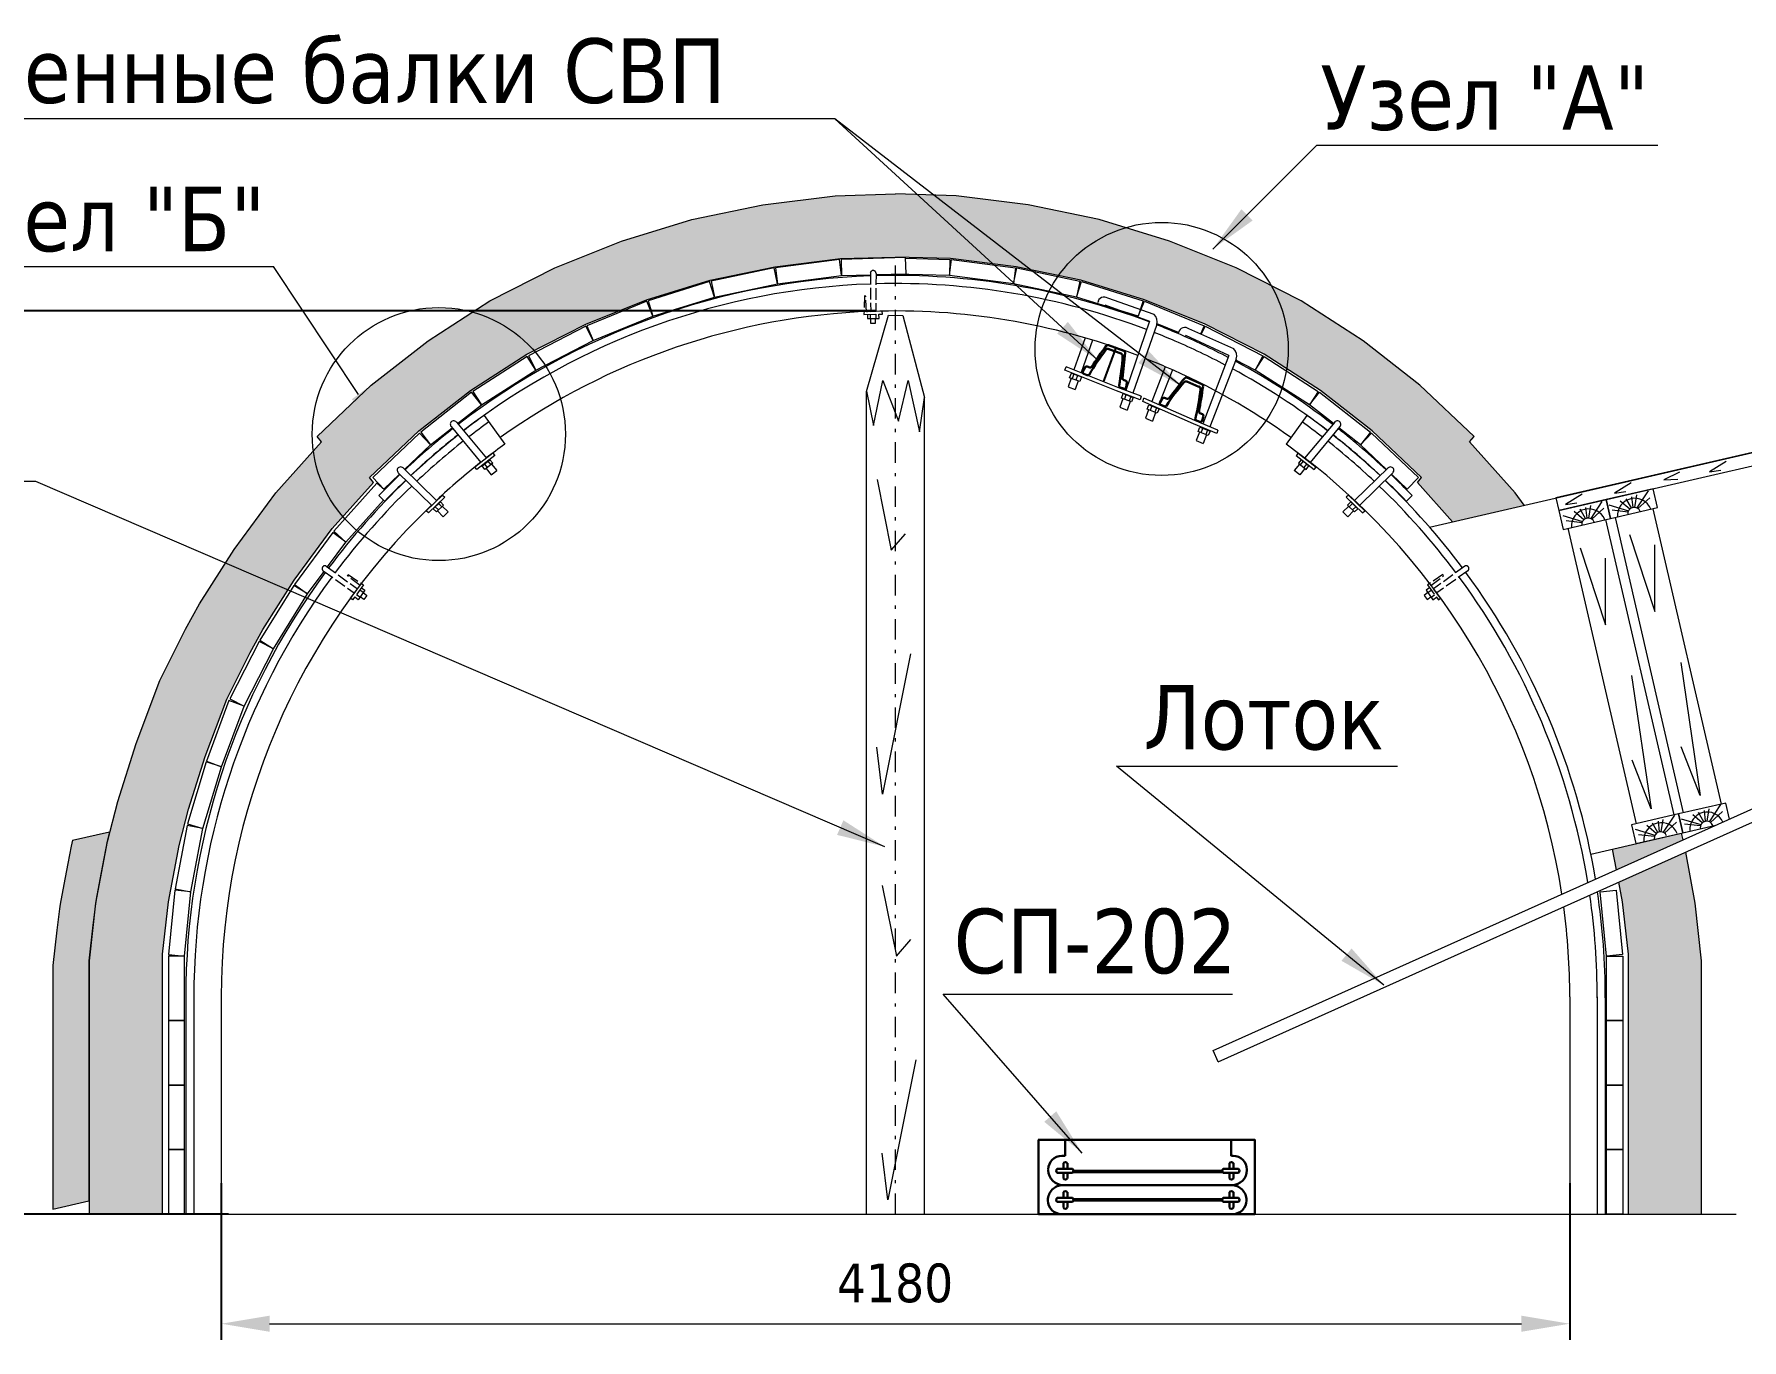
# Model space of a CAD drawing. Header units: millimetres. Extents: x 1757 to 4342, y -1901 to 53.
# Drawn here: x 4169.3 to 4222.3, y -517.9 to -477.4 of the extents above; entities that cross this region are included whole.
import ezdxf

# ---------------------------------------------------------------- set-up
doc = ezdxf.new("R2010")
doc.units = ezdxf.units.MM
doc.header["$LTSCALE"] = 0.1
for name, pattern in [('ACAD_ISO02W100', [15, 12, -3]), ('ACAD_ISO04W100', [30, 24, -3, 0, -3]), ('DASHED', [0.75, 0.5, -0.25]), ('штрихпунктирная2', [12.7, 6.35, -3.175, 0, -3.175])]:
    doc.linetypes.add(name, pattern=pattern)
doc.styles.add('стиль', font='TAHOMA.TTF')
doc.dimstyles.new('Копия DIN', dxfattribs={"dimtxt": 2, "dimasz": 2.5, "dimexe": 0.5, "dimexo": 0.625, "dimtad": 0, "dimdec": 0, "dimlfac": 100, "dimzin": 4, "dimdsep": 46, "dimtxsty": 'стиль', "dimcen": 2.5, "dimclre": 256, "dimclrt": 256, "dimadec": 0, "dimazin": 2, "dimtfac": 1, "dimtdec": 0, "dimtmove": 0, "dimatfit": 3, "dimfxl": 1.25, "dimtvp": 1, "dimtolj": 1, "dimtzin": 0, "dimlwd": 0, "dimarcsym": 0})

# ---------------------------------------------------------------- blocks, each defined once
blk = doc.blocks.new('*D351')
at = {"lineweight": -2}
for p, q in [((4175.117, -513.03), (4175.117, -517.884)), ((4216.917, -513.03), (4216.917, -517.884))]:
    blk.add_line(p, q, dxfattribs=at)
at = {"color": 0, "lineweight": 0}
blk.add_line((4176.617, -517.384), (4215.417, -517.384), dxfattribs=at)
for points in [[(4176.617, -517.134), (4176.617, -517.634), (4175.117, -517.384)], [(4215.417, -517.134), (4215.417, -517.634), (4216.917, -517.384)]]:
    blk.add_solid(points, dxfattribs=at)
at = {"layer": 'Defpoints', "color": 0, "lineweight": 0}
for p in [(4175.117, -512.405), (4216.917, -512.405), (4216.917, -517.384)]:
    blk.add_point(p, dxfattribs=at)
at = {"lineweight": 15, "insert": (4196.004, -516.129), "char_height": 1.2, "attachment_point": 5, "style": 'стиль'}
blk.add_mtext('\\A1;4180', dxfattribs=at)
blk = doc.blocks.new('*D352')
at = {"lineweight": -2}
for p, q in [((4195.392, -485.987), (4164.525, -485.987)), ((4175.342, -513.984), (4164.525, -513.984))]:
    blk.add_line(p, q, dxfattribs=at)
at = {"color": 0, "lineweight": 0}
blk.add_line((4165.025, -512.484), (4165.025, -487.487), dxfattribs=at)
for points in [[(4164.775, -487.487), (4165.275, -487.487), (4165.025, -485.987)], [(4164.775, -512.484), (4165.275, -512.484), (4165.025, -513.984)]]:
    blk.add_solid(points, dxfattribs=at)
at = {"layer": 'Defpoints', "color": 0, "lineweight": 0}
for p in [(4165.025, -485.987), (4196.017, -485.987), (4175.967, -513.984)]:
    blk.add_point(p, dxfattribs=at)
at = {"lineweight": 15, "insert": (4163.77, -502.075), "char_height": 1.2, "attachment_point": 5, "rotation": 90, "style": 'стиль'}
blk.add_mtext('\\A1;2800', dxfattribs=at)

msp = doc.modelspace()

# ---------------------------------------------------------------- hatches: boundary and pattern name
at = {"lineweight": 0}
h = msp.add_hatch(dxfattribs=at)
h.set_pattern_fill('GRAVEL', scale=0.1, style=0)
h.set_pattern_definition([(228.0128, (728.81733, 551.12889), (-20.320017266, -22.86002809), [0.341721, -33.8305]), (184.9697, (728.58873, 550.87489), (30.4800493062, 2.5399820754), [0.586405, -58.054]), (132.5104, (728.00453, 550.82409), (25.399981518, -27.9400272925), [0.413482, -40.9347]), (267.2737, (727.01393, 550.18909), (2.539988971, 50.7999836534), [0.534005, -52.8664]), (292.8337, (726.98853, 549.65569), (-12.7000360555, 30.48001733), [0.523634, -51.8398]), (357.2737, (727.19173, 549.17309), (-50.7999836534, 2.539988971), [0.534005, -52.8664]), (37.6942, (727.72513, 549.14769), (-33.0200208612, -25.399977357), [0.706194, -69.9131]), (72.2553, (728.28393, 549.57949), (17.7800355655, 55.880016206), [0.66672, -66.0053]), (121.4296, (728.48713, 550.21449), (-20.3200052353, 33.01996116), [0.535813, -53.0455]), (175.2364, (728.20773, 550.67169), (27.939978053, -2.539976163), [0.611713, -29.9739]), (222.3974, (727.59813, 550.72249), (-30.4800009172, -27.9399636506), [0.791078, -78.3168]), (138.8141, (729.52853, 550.16369), (-17.779988674, 15.239976557), [0.270005, -26.7306]), (171.4692, (729.32533, 550.34149), (33.0199495956, -5.0800128), [0.513682, -50.8546]), (225, (728.8173, 550.4177), (-5e-16, -2.5399983), [0.359209, -3.23289]), (203.1986, (728.63953, 550.7225), (12.700042826, 5.080022274), [0.193441, -19.1506]), (291.8014, (728.46173, 550.6463), (-2.54000178, 7.62000491), [0.273566, -13.4048]), (30.9638, (728.56333, 550.3923), (7.619991955, 5.08000396), [0.44432, -14.3663]), (161.5651, (728.9443, 550.6209), (5.08000232, -2.53999622), [0.321287, -7.7109]), (16.3895, (726.98853, 550.64629), (25.400014014, 7.61998415), [0.450088, -44.5588]), (70.3462, (727.42033, 550.77329), (-10.159971689, -27.9399604885), [0.377599, -37.3822]), (293.1986, (728.94433, 551.1289), (-5.080022274, 12.700042826), [0.38688, -18.9572]), (343.6105, (729.09673, 550.77329), (-25.400014014, 7.61998415), [0.450088, -44.5588]), (339.444, (726.98853, 549.0715), (-12.700015764, 5.079993836), [0.434035, -21.2677]), (294.7751, (727.39493, 548.91909), (-12.699970404, 27.939987026), [0.363672, -36.0036]), (66.8014, (728.96973, 548.5889), (5.080022274, 12.700042826), [0.38688, -18.9572]), (17.354, (729.12213, 548.94449), (-33.020001782, -10.1599846756), [0.425783, -42.1524]), (69.444, (727.72513, 548.5889), (-5.079993836, -12.700015764), [0.217018, -21.4848]), (101.3099, (728.81733, 548.5889), (-2.53998746, 10.15996746), [0.129515, -12.822]), (165.9638, (728.7919, 548.7159), (7.62000535, -2.5399956), [0.523634, -9.94905]), (186.009, (728.28393, 548.84289), (25.3999625444, 2.5399940685), [0.485267, -48.0414]), (303.6901, (728.5633, 550.1637), (-2.54000087, 5.0799951), [0.366324, -8.79178]), (353.1572, (728.76653, 549.85889), (43.1800178566, -5.0800227517), [0.639557, -63.316]), (60.9454, (729.40153, 549.78269), (-10.159976366, -17.779957611), [0.261508, -25.8894]), (90, (729.5285, 550.0113), (-2.54, 2.54), [0.1524, -2.3876]), (120.2564, (728.23313, 548.91909), (10.159978467, -17.7799910325), [0.352867, -34.9339]), (48.0128, (728.05533, 549.22389), (20.320017266, 22.86002809), [0.683443, -33.4888]), (0, (728.5125, 549.732), (2.54, 2.54), [0.6604, -1.8796]), (325.3048, (729.17293, 549.73189), (-25.399955991, 17.7800016905), [0.40161, -39.7593]), (254.0546, (729.50313, 549.5033), (-2.54000648, -10.160024203), [0.369829, -18.1217]), (207.646, (729.40153, 549.14769), (-48.259983049, -25.4000159747), [0.602145, -59.6125]), (175.4261, (728.86813, 548.86829), (-33.0200076047, 2.5399877112), [0.637029, -63.0658]), (175.4261, (728.86813, 548.86829), (-33.0200076047, 2.5399877112), [0.637029, -63.0658])])
h.paths.add_polyline_path([(4213.286, -492.522), (4215.508, -492.009), (4215.221, -491.621), (4213.814, -490.047), (4213.949, -489.881), (4212.268, -488.287), (4210.508, -486.912), (4208.587, -485.669), (4206.58, -484.647), (4204.511, -483.824), (4202.333, -483.15), (4200.129, -482.698), (4197.892, -482.414), (4196.017, -482.36), (4194.142, -482.414), (4191.905, -482.698), (4189.701, -483.15), (4187.523, -483.824), (4185.454, -484.647), (4183.447, -485.669), (4181.526, -486.912), (4179.766, -488.287), (4178.085, -489.881), (4178.22, -490.047), (4176.813, -491.621), (4175.515, -493.377), (4174.446, -495.067), (4174.01, -495.852), (4173.212, -497.44), (4172.481, -499.391), (4171.914, -501.19), (4171.588, -502.433), (4171.23, -504.346), (4171.029, -506.134), (4171.029, -513.984), (4173.3, -513.984), (4173.3, -505.927), (4173.483, -504.302), (4173.808, -502.563), (4174.105, -501.433), (4174.621, -499.797), (4175.285, -498.023), (4176.01, -496.58), (4176.407, -495.866), (4177.379, -494.33), (4178.559, -492.734), (4179.838, -491.302), (4179.715, -491.152), (4181.243, -489.702), (4182.843, -488.453), (4184.59, -487.323), (4186.415, -486.394), (4188.295, -485.645), (4190.276, -485.032), (4192.279, -484.621), (4194.313, -484.363), (4196.017, -484.315), (4197.721, -484.363), (4199.755, -484.621), (4201.758, -485.032), (4203.739, -485.645), (4205.619, -486.394), (4207.444, -487.323), (4209.191, -488.453), (4210.791, -489.702), (4212.319, -491.152), (4212.196, -491.302)])
h.paths.add_polyline_path([(4220.51, -502.77), (4218.438, -503.698), (4218.551, -504.302), (4218.734, -505.927), (4218.734, -513.984), (4221.005, -513.984), (4221.005, -506.134), (4220.804, -504.346)])
h.paths.add_polyline_path([(4218.365, -503.308), (4220.433, -502.382), (4220.379, -502.174), (4218.245, -502.667)])
msp.add_hatch(color=8, dxfattribs=at).paths.add_polyline_path([(4170.507, -502.398), (4171.65, -502.135), (4171.576, -502.423), (4171.478, -502.96), (4171.355, -503.614), (4171.239, -504.226), (4171.215, -504.37), (4171.136, -505.03), (4171.014, -506.13), (4171.014, -513.571), (4169.9, -513.828), (4169.9, -506.282), (4170.021, -505.182), (4170.1, -504.522), (4170.125, -504.378), (4170.241, -503.766), (4170.364, -503.112), (4170.462, -502.575)])

# ---------------------------------------------------------------- linework, layer by layer
at = {"color": 7, "lineweight": 0}
for p, q in [((4166.159, -484.609), (4176.736, -484.609)), ((4179.367, -488.576), (4176.736, -484.609)), ((4205.862, -508.911), (4223.311, -501.092)), ((4206.02, -509.263), (4223.392, -501.478)), ((4206.02, -509.263), (4205.862, -508.911)), ((4218.734, -513.984), (4221.005, -513.984))]:
    msp.add_line(p, q, dxfattribs=at)
at = {"color": 7, "linetype": 'штрихпунктирная2', "lineweight": 15}
msp.add_line((4196.017, -513.984), (4196.017, -484.387), dxfattribs=at)
at = {"color": 7, "lineweight": 15}
for p, q in [((4197.69, -484.889), (4196.017, -484.842)), ((4196.33, -484.35), (4197.704, -484.389)), ((4197.704, -484.389), (4197.69, -484.889)), ((4195.117, -513.984), (4195.117, -488.482)), ((4196.917, -513.984), (4196.917, -488.667)), ((4183.265, -489.223), (4183.907, -490.117)), ((4208.769, -489.223), (4208.127, -490.117)), ((4180.191, -491.891), (4180.004, -491.711)), ((4211.843, -491.891), (4212.03, -491.711)), ((4219.491, -492.116), (4221.606, -501.275)), ((4216.86, -492.723), (4218.975, -501.882)), ((4218.029, -492.453), (4220.144, -501.612)), ((4218.322, -492.386), (4220.436, -501.545)), ((4174.017, -507.254), (4174.017, -513.984)), ((4174.267, -507.254), (4174.267, -513.984)), ((4175.117, -507.254), (4175.117, -513.984)), ((4216.917, -507.254), (4216.917, -513.984)), ((4217.767, -507.254), (4217.767, -513.984)), ((4218.017, -507.254), (4218.017, -513.984)), ((4175.117, -513.984), (4174.017, -513.984)), ((4175.117, -513.984), (4216.917, -513.984)), ((4216.917, -513.984), (4222.076, -513.984))]:
    msp.add_line(p, q, dxfattribs=at)
at = {"linetype": 'Continuous', "lineweight": 9}
for p, q in [((4202.305, -485.67), (4202.292, -485.708)), ((4202.513, -485.809), (4202.503, -485.844)), ((4203.899, -486.311), (4202.513, -485.81)), ((4204.03, -486.093), (4202.595, -485.595)), ((4203.887, -486.306), (4203.153, -488.45)), ((4204.12, -486.403), (4203.373, -488.534)), ((4201.894, -486.822), (4201.549, -487.815)), ((4202.123, -486.89), (4201.77, -487.899)), ((4204.791, -486.65), (4204.776, -486.688)), ((4205.013, -486.75), (4205, -486.785)), ((4206.35, -487.371), (4205.012, -486.752)), ((4206.5, -487.165), (4205.113, -486.545)), ((4206.35, -487.371), (4205.539, -489.487)), ((4206.58, -487.477), (4205.756, -489.579)), ((4201.268, -487.826), (4201.302, -487.721)), ((4202.871, -488.461), (4201.268, -487.826)), ((4202.906, -488.356), (4201.302, -487.721)), ((4201.545, -487.943), (4201.495, -488.085)), ((4201.66, -487.985), (4201.61, -488.127)), ((4204.378, -487.714), (4203.959, -488.795)), ((4204.598, -487.81), (4204.177, -488.887)), ((4201.46, -488.073), (4201.369, -488.339)), ((4201.369, -488.339), (4201.59, -488.422)), ((4201.682, -488.155), (4201.59, -488.422)), ((4203.597, -488.737), (4202.871, -488.461)), ((4203.632, -488.632), (4202.906, -488.356)), ((4203.117, -488.554), (4203.113, -488.566)), ((4203.064, -488.708), (4202.973, -488.974)), ((4202.973, -488.974), (4203.194, -489.057)), ((4203.16, -488.583), (4203.11, -488.725)), ((4203.286, -488.789), (4203.194, -489.057)), ((4203.308, -488.637), (4203.258, -488.78)), ((4203.338, -488.638), (4203.335, -488.647)), ((4203.632, -488.632), (4203.597, -488.737)), ((4203.678, -488.796), (4203.716, -488.692)), ((4205.257, -489.488), (4203.678, -488.796)), ((4205.296, -489.384), (4203.716, -488.692)), ((4203.861, -489.05), (4203.761, -489.312)), ((4203.962, -488.928), (4203.906, -489.069)), ((4204.108, -488.988), (4204.052, -489.128)), ((4203.761, -489.312), (4203.978, -489.403)), ((4204.08, -489.139), (4203.978, -489.403)), ((4205.972, -489.79), (4205.257, -489.488)), ((4206.011, -489.686), (4205.296, -489.384)), ((4205.541, -489.621), (4205.486, -489.761)), ((4205.499, -489.59), (4205.495, -489.602)), ((4205.441, -489.742), (4205.34, -490.004)), ((4205.34, -490.004), (4205.558, -490.095)), ((4205.659, -489.831), (4205.558, -490.095)), ((4205.687, -489.68), (4205.632, -489.821)), ((4205.717, -489.682), (4205.713, -489.691)), ((4206.011, -489.686), (4205.972, -489.79))]:
    msp.add_line(p, q, dxfattribs=at)
at = {"color": 7, "linetype": 'ACAD_ISO04W100'}
msp.add_line((4202.46, -488.195), (4202.868, -487.1), dxfattribs=at)
at = {"color": 7, "lineweight": 30}
for p, q in [((4202.617, -487.046), (4203.094, -487.223)), ((4202.627, -487.167), (4203.007, -487.308)), ((4201.826, -487.851), (4201.899, -487.728)), ((4201.857, -487.937), (4201.958, -487.974)), ((4201.959, -487.708), (4202.037, -487.737)), ((4202.985, -488.356), (4203.085, -488.394)), ((4203.08, -488.125), (4203.158, -488.154)), ((4203.165, -488.35), (4203.19, -488.209)), ((4205.048, -488.051), (4205.515, -488.254)), ((4205.052, -488.173), (4205.424, -488.334)), ((4204.216, -488.814), (4204.296, -488.695)), ((4204.243, -488.901), (4204.341, -488.943)), ((4204.357, -488.678), (4204.433, -488.711)), ((4205.347, -489.38), (4205.445, -489.423)), ((4205.454, -489.154), (4205.53, -489.187)), ((4205.527, -489.383), (4205.559, -489.243)), ((4201.501, -512.583), (4201.029, -512.583)), ((4201.501, -512.705), (4201.029, -512.705)), ((4201.222, -512.407), (4201.222, -512.583)), ((4201.222, -512.705), (4201.222, -512.88)), ((4201.343, -512.407), (4201.343, -512.583)), ((4201.343, -512.705), (4201.343, -512.88)), ((4206.648, -512.583), (4206.175, -512.583)), ((4206.648, -512.705), (4206.175, -512.705)), ((4206.368, -512.407), (4206.368, -512.583)), ((4206.368, -512.705), (4206.368, -512.88)), ((4206.489, -512.407), (4206.489, -512.583)), ((4206.489, -512.705), (4206.489, -512.88)), ((4201.222, -513.31), (4201.222, -513.486)), ((4201.343, -513.31), (4201.343, -513.486)), ((4206.368, -513.31), (4206.368, -513.486)), ((4206.489, -513.31), (4206.489, -513.486)), ((4201.501, -513.486), (4201.029, -513.486)), ((4201.501, -513.607), (4201.029, -513.607)), ((4201.222, -513.607), (4201.222, -513.782)), ((4201.343, -513.607), (4201.343, -513.782)), ((4206.648, -513.486), (4206.175, -513.486)), ((4206.648, -513.607), (4206.175, -513.607)), ((4206.368, -513.607), (4206.368, -513.782)), ((4206.489, -513.607), (4206.489, -513.782))]:
    msp.add_line(p, q, dxfattribs=at)
at = {"linetype": 'Continuous', "lineweight": 13}
for p, q in [((4182.241, -489.569), (4183.166, -490.68)), ((4182.404, -489.43), (4183.335, -490.548)), ((4209.63, -489.43), (4208.699, -490.548)), ((4209.793, -489.569), (4208.868, -490.68)), ((4183.533, -490.394), (4182.978, -490.827)), ((4183.597, -490.471), (4183.043, -490.903)), ((4183.385, -490.648), (4183.471, -490.754)), ((4183.533, -490.394), (4183.597, -490.471)), ((4208.501, -490.394), (4208.437, -490.471)), ((4208.437, -490.471), (4208.991, -490.903)), ((4208.501, -490.394), (4209.056, -490.827)), ((4208.649, -490.648), (4208.563, -490.754)), ((4180.604, -491.006), (4181.639, -492.014)), ((4180.604, -491.006), (4181.639, -492.014)), ((4180.751, -490.85), (4181.793, -491.866)), ((4180.751, -490.85), (4181.793, -491.866)), ((4183.043, -490.903), (4182.978, -490.827)), ((4183.273, -490.737), (4183.359, -490.843)), ((4183.325, -490.87), (4183.488, -491.065)), ((4183.488, -491.065), (4183.656, -490.933)), ((4183.492, -490.736), (4183.656, -490.933)), ((4208.542, -490.736), (4208.378, -490.933)), ((4208.546, -491.065), (4208.378, -490.933)), ((4208.709, -490.87), (4208.546, -491.065)), ((4208.761, -490.737), (4208.675, -490.843)), ((4208.991, -490.903), (4209.056, -490.827)), ((4211.283, -490.85), (4210.241, -491.866)), ((4211.283, -490.85), (4210.241, -491.866)), ((4211.43, -491.006), (4210.395, -492.014)), ((4211.43, -491.006), (4210.395, -492.014)), ((4181.973, -491.693), (4181.466, -492.18)), ((4181.973, -491.693), (4181.466, -492.18)), ((4181.973, -491.693), (4182.046, -491.762)), ((4210.061, -491.693), (4209.988, -491.762)), ((4210.061, -491.693), (4210.568, -492.18)), ((4210.061, -491.693), (4210.568, -492.18)), ((4181.539, -492.249), (4181.466, -492.18)), ((4182.046, -491.762), (4181.539, -492.249)), ((4182.046, -491.762), (4181.539, -492.249)), ((4181.751, -492.06), (4181.848, -492.157)), ((4181.816, -492.187), (4181.998, -492.365)), ((4181.853, -491.96), (4181.95, -492.056)), ((4181.853, -491.96), (4181.95, -492.056)), ((4181.901, -492.002), (4181.907, -492.008)), ((4181.968, -492.037), (4182.152, -492.216)), ((4181.968, -492.037), (4182.152, -492.216)), ((4181.998, -492.365), (4182.152, -492.216)), ((4181.998, -492.365), (4182.152, -492.216)), ((4210.066, -492.037), (4209.882, -492.216)), ((4210.066, -492.037), (4209.882, -492.216)), ((4210.036, -492.365), (4209.882, -492.216)), ((4210.036, -492.365), (4209.882, -492.216)), ((4209.988, -491.762), (4210.495, -492.249)), ((4209.988, -491.762), (4210.495, -492.249)), ((4210.218, -492.187), (4210.036, -492.365)), ((4210.181, -491.96), (4210.084, -492.056)), ((4210.181, -491.96), (4210.084, -492.056)), ((4210.133, -492.002), (4210.127, -492.008)), ((4210.283, -492.06), (4210.186, -492.157)), ((4210.495, -492.249), (4210.568, -492.18))]:
    msp.add_line(p, q, dxfattribs=at)
at = {"linetype": 'Continuous', "lineweight": 20}
for p, q in [((4181.973, -491.693), (4182.046, -491.762)), ((4210.061, -491.693), (4209.988, -491.762))]:
    msp.add_line(p, q, dxfattribs=at)
at = {"linetype": 'Continuous', "lineweight": 30}
msp.add_line((4200.437, -511.68), (4207.152, -511.68), dxfattribs=at)
at = {"color": 0, "linetype": 'Continuous', "lineweight": 30}
for p, q in [((4201.275, -512.178), (4201.173, -512.178)), ((4201.22, -513.088), (4206.442, -513.088))]:
    msp.add_line(p, q, dxfattribs=at)
at = {"color": 0, "linetype": 'Continuous', "lineweight": 15}
for p, q in [((4206.512, -512.178), (4206.405, -512.178)), ((4200.752, -512.599), (4200.752, -512.62))]:
    msp.add_line(p, q, dxfattribs=at)
at = {"color": 7, "linetype": 'DASHED', "lineweight": 15}
msp.add_line((4207.157, -513.436), (4207.16, -513.436), dxfattribs=at)
at = {"color": 7, "lineweight": 0}
for points in [[(4212.57, -492.687), (4276.851, -477.847)], [(4171.029, -513.984), (4171.029, -506.134), (4171.23, -504.346), (4171.588, -502.433), (4171.914, -501.19), (4172.481, -499.391), (4173.212, -497.44), (4174.01, -495.852), (4174.446, -495.067), (4175.515, -493.377), (4176.813, -491.621), (4178.22, -490.047), (4178.085, -489.881), (4179.766, -488.287), (4181.526, -486.912), (4183.447, -485.669), (4185.454, -484.647), (4187.523, -483.824), (4189.701, -483.15), (4191.905, -482.698), (4194.142, -482.414), (4196.017, -482.36)], [(4215.508, -492.009), (4215.221, -491.621), (4213.814, -490.047), (4213.949, -489.881), (4212.268, -488.287), (4210.508, -486.912), (4208.587, -485.669), (4206.58, -484.647), (4204.511, -483.824), (4202.333, -483.15), (4200.129, -482.698), (4197.892, -482.414), (4196.017, -482.36)], [(4173.3, -513.984), (4173.3, -505.927), (4173.483, -504.302), (4173.808, -502.563), (4174.105, -501.433), (4174.621, -499.797), (4175.285, -498.023), (4176.01, -496.58), (4176.407, -495.866), (4177.379, -494.33), (4178.559, -492.734), (4179.838, -491.302), (4179.715, -491.152), (4181.243, -489.702), (4182.843, -488.453), (4184.59, -487.323), (4186.415, -486.394), (4188.295, -485.645), (4190.276, -485.032), (4192.279, -484.621), (4194.313, -484.363), (4196.017, -484.315)], [(4213.286, -492.522), (4212.196, -491.302), (4212.319, -491.152), (4210.791, -489.702), (4209.191, -488.453), (4207.444, -487.323), (4205.619, -486.394), (4203.739, -485.645), (4201.758, -485.032), (4199.755, -484.621), (4197.721, -484.363), (4196.017, -484.315)], [(4195.117, -488.482), (4195.795, -486.114), (4196.248, -486.127), (4196.917, -488.667)], [(4195.118, -488.477), (4195.331, -489.542), (4195.628, -488.142), (4196.113, -489.408), (4196.409, -488.142), (4196.759, -489.731), (4196.917, -488.667)], [(4195.444, -491.212), (4195.887, -493.403), (4196.329, -492.891)], [(4196.479, -496.615), (4195.615, -500.962), (4195.437, -499.513)], [(4170.507, -502.398), (4171.65, -502.135)], [(4171.65, -502.135), (4171.576, -502.423), (4171.478, -502.96), (4171.355, -503.614), (4171.239, -504.226), (4171.215, -504.37), (4171.136, -505.03), (4171.014, -506.13), (4171.014, -513.571)], [(4217.57, -502.822), (4221.447, -501.927)], [(4220.433, -502.382), (4220.379, -502.174)], [(4170.507, -502.398), (4170.462, -502.575), (4170.364, -503.112), (4170.241, -503.766), (4170.125, -504.378), (4170.1, -504.522), (4170.021, -505.182), (4169.9, -506.282), (4169.9, -513.828)], [(4218.365, -503.308), (4218.245, -502.667)], [(4221.005, -513.984), (4221.005, -506.134), (4220.804, -504.346), (4220.51, -502.77)], [(4195.607, -503.797), (4196.049, -505.987), (4196.492, -505.475)], [(4218.734, -513.984), (4218.734, -505.927), (4218.551, -504.302), (4218.438, -503.698)], [(4196.642, -509.199), (4195.777, -513.546), (4195.599, -512.097)], [(4169.9, -513.828), (4171.014, -513.571)], [(4173.3, -513.984), (4171.029, -513.984)]]:
    msp.add_lwpolyline(points, dxfattribs=at)
at = {"color": 7, "lineweight": 15}
for points in [[(4196.33, -484.333), (4194.33, -484.389), (4194.344, -484.889), (4195.237, -484.864)], [(4195.413, -484.859), (4196.344, -484.832), (4196.33, -484.333)], [(4192.258, -484.653), (4190.3, -485.065), (4190.403, -485.554), (4192.361, -485.142), (4192.258, -484.653)], [(4194.281, -484.393), (4192.297, -484.646), (4192.361, -485.142), (4194.344, -484.889), (4194.281, -484.393)], [(4197.753, -484.393), (4199.737, -484.646), (4199.674, -485.142), (4197.69, -484.889), (4197.753, -484.393)], [(4199.776, -484.653), (4201.734, -485.065), (4201.631, -485.554), (4199.674, -485.142), (4199.776, -484.653)], [(4190.255, -485.076), (4188.345, -485.67), (4188.493, -486.147), (4190.403, -485.554), (4190.255, -485.076)], [(4201.779, -485.076), (4203.689, -485.67), (4203.541, -486.147), (4201.631, -485.554), (4201.779, -485.076)], [(4188.304, -485.684), (4186.453, -486.443), (4186.643, -486.905), (4188.493, -486.147), (4188.304, -485.684)], [(4203.541, -486.147), (4203.73, -485.684)], [(4203.73, -485.684), (4205.581, -486.443), (4205.473, -486.706)], [(4186.414, -486.461), (4184.636, -487.376), (4184.864, -487.82), (4186.643, -486.905), (4186.414, -486.461)], [(4204.788, -486.658), (4204.124, -486.386)], [(4205.49, -486.713), (4205.62, -486.461)], [(4205.62, -486.461), (4207.398, -487.376), (4207.17, -487.82), (4206.567, -487.51)], [(4184.594, -487.4), (4182.911, -488.48), (4183.181, -488.901), (4184.864, -487.82), (4184.594, -487.4)], [(4207.44, -487.4), (4209.123, -488.48), (4208.853, -488.901), (4207.17, -487.82), (4207.44, -487.4)], [(4182.873, -488.507), (4181.298, -489.74), (4181.606, -490.134), (4182.275, -489.61)], [(4182.444, -489.478), (4183.181, -488.901), (4182.873, -488.507)], [(4209.59, -489.478), (4208.853, -488.901), (4209.161, -488.507)], [(4209.161, -488.507), (4210.736, -489.74), (4210.428, -490.134), (4209.759, -489.61)], [(4216.49, -491.783), (4216.579, -492.172), (4227.421, -489.669), (4227.331, -489.28), (4216.49, -491.783)], [(4181.262, -489.771), (4179.811, -491.147), (4180.155, -491.51), (4180.644, -491.045)], [(4180.8, -490.898), (4181.606, -490.134), (4181.262, -489.771)], [(4211.234, -490.898), (4210.428, -490.134), (4210.772, -489.771)], [(4210.772, -489.771), (4212.223, -491.147), (4211.879, -491.51), (4211.39, -491.045)], [(4221.763, -490.656), (4221.247, -490.979), (4221.603, -490.925)], [(4220.318, -490.98), (4219.83, -491.219), (4220.263, -491.206)], [(4179.942, -491.329), (4178.605, -492.816), (4178.977, -493.15), (4180.147, -491.848)], [(4180.173, -491.536), (4179.942, -491.329)], [(4217.302, -491.667), (4216.786, -491.989), (4217.141, -491.936)], [(4218.041, -491.835), (4218.176, -492.42), (4219.637, -492.082), (4219.502, -491.498), (4218.041, -491.835)], [(4218.818, -491.317), (4218.302, -491.639), (4218.658, -491.586)], [(4218.878, -492.079), (4218.843, -491.747)], [(4218.93, -492.077), (4218.995, -491.692)], [(4219.342, -491.56), (4218.993, -492.093)], [(4216.579, -492.172), (4216.714, -492.757), (4218.176, -492.42), (4218.041, -491.835), (4216.579, -492.172)], [(4217.349, -492.46), (4217.055, -492.208)], [(4217.403, -492.423), (4217.236, -492.135)], [(4217.452, -492.408), (4217.417, -492.076)], [(4217.504, -492.406), (4217.569, -492.021)], [(4217.916, -491.889), (4217.567, -492.422)], [(4217.976, -492.105), (4217.605, -492.444)], [(4218.13, -491.999), (4218.735, -492.183)], [(4218.227, -492.157), (4218.723, -492.213)], [(4218.775, -492.131), (4218.481, -491.879)], [(4218.829, -492.094), (4218.663, -491.806)], [(4219.402, -491.776), (4219.031, -492.115)], [(4216.704, -492.328), (4217.309, -492.512)], [(4216.801, -492.486), (4217.297, -492.542)], [(4178.574, -492.854), (4177.389, -494.465), (4177.791, -494.761), (4178.303, -494.065)], [(4178.408, -493.924), (4178.977, -493.15), (4178.574, -492.854)], [(4217.243, -493.332), (4218.028, -495.712), (4218.024, -493.652)], [(4218.768, -492.921), (4219.553, -495.301), (4219.549, -493.241)], [(4177.367, -494.496), (4176.308, -496.193), (4176.732, -496.458), (4177.791, -494.761), (4177.367, -494.496)], [(4176.287, -496.231), (4175.378, -498.012), (4175.824, -498.24), (4176.732, -496.458), (4176.287, -496.231)], [(4220.36, -496.881), (4220.96, -501.01), (4220.375, -499.497)], [(4218.835, -497.291), (4219.435, -501.421), (4218.85, -499.908)], [(4175.355, -498.066), (4174.659, -499.941), (4175.128, -500.115), (4175.824, -498.24), (4175.355, -498.066)], [(4174.649, -499.969), (4174.068, -501.883), (4174.547, -502.028), (4175.128, -500.115), (4174.649, -499.969)], [(4221.867, -501.739), (4221.752, -501.241), (4220.29, -501.579)], [(4218.829, -501.916), (4218.964, -502.501), (4220.425, -502.163), (4220.29, -501.579), (4218.829, -501.916)], [(4219.697, -502.136), (4219.663, -501.804)], [(4219.75, -502.133), (4219.814, -501.748)], [(4220.162, -501.617), (4219.813, -502.149)], [(4220.29, -501.579), (4220.425, -502.163), (4221.447, -501.927)], [(4220.375, -501.727), (4220.981, -501.911)], [(4221.021, -501.858), (4220.727, -501.607)], [(4221.075, -501.822), (4220.908, -501.534)], [(4221.124, -501.806), (4221.089, -501.474)], [(4221.176, -501.804), (4221.241, -501.419)], [(4221.588, -501.288), (4221.239, -501.82)], [(4221.648, -501.504), (4221.277, -501.842)], [(4174.055, -501.936), (4173.684, -503.901), (4174.176, -503.994), (4174.547, -502.028), (4174.055, -501.936)], [(4218.949, -502.056), (4219.555, -502.24)], [(4219.047, -502.214), (4219.543, -502.269)], [(4219.594, -502.188), (4219.301, -501.936)], [(4219.649, -502.151), (4219.482, -501.863)], [(4220.222, -501.833), (4219.851, -502.171)], [(4220.473, -501.885), (4220.969, -501.94)], [(4173.678, -503.944), (4173.48, -505.934), (4173.977, -505.984), (4174.176, -503.994), (4173.678, -503.944)], [(4218.356, -503.944), (4218.554, -505.934), (4218.057, -505.984), (4217.858, -503.994), (4218.356, -503.944)], [(4173.477, -505.984), (4173.477, -507.984), (4173.977, -507.984), (4173.977, -505.984), (4173.477, -505.984)], [(4218.557, -505.984), (4218.557, -507.984), (4218.057, -507.984), (4218.057, -505.984), (4218.557, -505.984)], [(4173.477, -507.984), (4173.477, -509.984), (4173.977, -509.984), (4173.977, -507.984), (4173.477, -507.984)], [(4218.557, -507.984), (4218.557, -509.984), (4218.057, -509.984), (4218.057, -507.984), (4218.557, -507.984)], [(4173.477, -509.984), (4173.477, -511.984), (4173.977, -511.984), (4173.977, -509.984), (4173.477, -509.984)], [(4218.557, -509.984), (4218.557, -511.984), (4218.057, -511.984), (4218.057, -509.984), (4218.557, -509.984)], [(4173.477, -511.984), (4173.477, -513.984), (4173.977, -513.984), (4173.977, -511.984), (4173.477, -511.984)], [(4218.557, -511.984), (4218.557, -513.984), (4218.057, -513.984), (4218.057, -511.984), (4218.557, -511.984)], [(4207.157, -513.649), (4207.16, -513.649)]]:
    msp.add_lwpolyline(points, dxfattribs=at)
at = {"linetype": 'ACAD_ISO02W100', "lineweight": 0, "ltscale": 0.3}
for points in [[(4195.237, -484.81), (4195.248, -486.005)], [(4195.413, -484.821), (4195.407, -485.997)], [(4195.606, -485.997), (4195.117, -486.013), (4195.096, -485.523), (4195.053, -485.517), (4195.039, -486.092), (4195.617, -486.082), (4195.606, -485.997)], [(4195.15, -486.09), (4195.153, -486.219), (4195.507, -486.222), (4195.504, -486.084)], [(4195.24, -486.22), (4195.242, -486.089)], [(4195.24, -486.22), (4195.243, -486.366), (4195.399, -486.363), (4195.4, -486.221)], [(4195.416, -486.221), (4195.414, -486.086)], [(4178.278, -494.047), (4179.239, -494.725)], [(4178.372, -493.897), (4179.337, -494.6)], [(4179.123, -494.887), (4179.42, -494.499), (4179.034, -494.197), (4179.054, -494.159), (4179.53, -494.482), (4179.186, -494.946), (4179.123, -494.887)], [(4212.911, -494.887), (4212.614, -494.499), (4213, -494.197), (4212.98, -494.159), (4212.504, -494.482), (4212.848, -494.946), (4212.911, -494.887)], [(4213.662, -493.897), (4212.697, -494.6)], [(4213.756, -494.047), (4212.795, -494.725)], [(4179.464, -494.57), (4179.567, -494.647), (4179.364, -494.938), (4179.253, -494.856)], [(4179.416, -494.864), (4179.307, -494.783)], [(4179.517, -494.719), (4179.409, -494.644)], [(4179.517, -494.719), (4179.634, -494.807), (4179.541, -494.931), (4179.425, -494.851)], [(4212.517, -494.719), (4212.4, -494.807), (4212.493, -494.931), (4212.609, -494.851)], [(4212.57, -494.57), (4212.467, -494.647), (4212.67, -494.938), (4212.781, -494.856)], [(4212.517, -494.719), (4212.625, -494.644)], [(4212.618, -494.864), (4212.727, -494.783)]]:
    msp.add_lwpolyline(points, dxfattribs=at)
at = {"linetype": 'Continuous', "lineweight": 9}
for points in [[(4201.733, -488.173), (4201.415, -488.057), (4201.467, -487.915), (4201.785, -488.032)], [(4203.336, -488.808), (4203.019, -488.692), (4203.071, -488.55), (4203.388, -488.667)], [(4204.13, -489.16), (4203.817, -489.032), (4203.874, -488.892), (4204.187, -489.02)], [(4205.71, -489.852), (4205.396, -489.724), (4205.453, -489.585), (4205.767, -489.712)]]:
    msp.add_lwpolyline(points, close=True, dxfattribs=at)
at = {"linetype": 'Continuous', "lineweight": 13}
for points in [[(4183.53, -490.706), (4183.291, -490.897), (4183.206, -490.79), (4183.445, -490.599)], [(4208.504, -490.706), (4208.743, -490.897), (4208.828, -490.79), (4208.589, -490.599)], [(4182.003, -492.003), (4181.785, -492.218), (4181.689, -492.12), (4181.908, -491.905)], [(4182.003, -492.003), (4181.785, -492.218), (4181.689, -492.12), (4181.908, -491.905)], [(4210.031, -492.003), (4210.249, -492.218), (4210.345, -492.12), (4210.126, -491.905)], [(4210.031, -492.003), (4210.249, -492.218), (4210.345, -492.12), (4210.126, -491.905)]]:
    msp.add_lwpolyline(points, close=True, dxfattribs=at)
at = {"linetype": 'Continuous', "lineweight": 30}
for points in [[(4201.275, -511.684), (4200.45, -511.684), (4200.45, -513.984), (4207.157, -513.984), (4207.157, -511.684), (4206.417, -511.684)], [(4201.275, -512.178), (4201.275, -511.684)], [(4206.417, -511.684), (4206.417, -512.178)]]:
    msp.add_lwpolyline(points, dxfattribs=at)
at = {"color": 0, "linetype": 'Continuous', "lineweight": 30}
for points in [[(4206.429, -512.178), (4206.487, -512.178, -0.414214), (4206.909, -512.599), (4206.909, -512.641)], [(4201.913, -513.088), (4201.207, -513.088, 0.414214), (4200.739, -513.556), (4200.739, -513.562, 0.414214), (4201.161, -513.983), (4206.476, -513.983, 0.414214), (4206.897, -513.562), (4206.897, -513.556, 0.414214), (4206.429, -513.088), (4205.925, -513.088)]]:
    msp.add_lwpolyline(points, format="xyb", dxfattribs=at)
at = {"color": 0, "linetype": 'Continuous', "lineweight": 50}
for points in [[(4201.534, -512.661), (4206.142, -512.661)], [(4201.536, -513.548), (4206.14, -513.548)]]:
    msp.add_lwpolyline(points, dxfattribs=at)
at = {"color": 7, "lineweight": 0}
for centre in [(4204.267, -487.164), (4181.861, -489.803)]:
    msp.add_circle(centre, 3.923, dxfattribs=at)
at = {"linetype": 'ACAD_ISO02W100', "lineweight": 0, "ltscale": 0.3}
for centre, radius, start, end in [((4195.324, -484.821), 0.0885, 0.1159, 172.9694), ((4195.319, -506.939), 20.939, 89.7677, 90.5547), ((4178.33, -493.975), 0.0885, 61.5043, 234.3578), ((4213.704, -493.975), 0.0885, 305.6422, 118.4957), ((4196.333, -506.823), 20.939, 143.9191, 144.706), ((4195.701, -506.823), 20.939, 35.294, 36.0809)]:
    msp.add_arc(centre, radius, start, end, dxfattribs=at)
at = {"color": 7, "lineweight": 15}
for centre, radius, start, end in [((4196.017, -507.087), 22.2, 92.0123, 127.6228), ((4196.017, -507.087), 21.95, 92.0293, 127.5981), ((4196.017, -507.087), 21.95, 69.2343, 91.5813), ((4196.017, -507.087), 22.2, 69.2552, 91.56), ((4202.479, -485.754), 0.197, 53.935, 172.1645), ((4196.017, -507.087), 21.1, 92.0901, 125.5147), ((4196.017, -507.087), 21.1, 69.1596, 92.0379), ((4203.806, -486.328), 0.324, 346.4754, 46.1937), ((4196.017, -507.087), 22.2, 66.7612, 68.6042), ((4196.017, -507.087), 21.95, 66.7379, 68.5806), ((4196.017, -507.087), 21.95, 62.2458, 66.7379), ((4196.017, -507.087), 22.2, 62.3225, 66.7612), ((4204.983, -486.694), 0.197, 48.9935, 167.2229), ((4196.017, -507.087), 21.1, 66.6548, 68.4961), ((4206.268, -487.39), 0.324, 344.4108, 44.1291), ((4196.017, -507.087), 21.1, 54.4853, 66.6548), ((4196.017, -507.087), 21.95, 52.4019, 61.5887), ((4196.017, -507.087), 22.2, 52.3772, 61.6682), ((4196.017, -507.087), 22.2, 128.1759, 133.2259), ((4182.323, -489.5), 0.107, 39.3586, 220.2226), ((4196.217, -507.254), 22.2, 125.6912, 127.7436), ((4196.217, -507.254), 21.95, 125.6912, 127.7203), ((4195.817, -507.254), 21.95, 52.2797, 54.3088), ((4195.817, -507.254), 22.2, 52.2564, 54.3088), ((4209.711, -489.5), 0.107, 319.7774, 140.6414), ((4196.017, -507.087), 22.2, 46.7741, 51.8241), ((4196.017, -507.087), 22.2, 46.7741, 51.8241), ((4196.017, -507.087), 21.95, 128.1573, 133.1975), ((4196.217, -507.254), 22.2, 128.2965, 133.2777), ((4196.217, -507.254), 21.95, 128.2793, 133.2498), ((4196.217, -507.254), 21.1, 125.6912, 127.6369), ((4195.817, -507.254), 21.1, 8.6898, 54.3088), ((4195.817, -507.254), 21.95, 46.7502, 51.7207), ((4195.817, -507.254), 21.95, 46.7502, 51.7207), ((4195.817, -507.254), 22.2, 46.7223, 51.7035), ((4195.817, -507.254), 22.2, 46.7223, 51.7035), ((4196.017, -507.087), 21.95, 46.8025, 51.8427), ((4196.017, -507.087), 21.95, 46.8025, 51.8427), ((4196.217, -507.254), 21.1, 128.2177, 133.1501), ((4196.017, -507.087), 22.2, 133.7792, 136.1625), ((4180.678, -490.928), 0.107, 45.2923, 226.1563), ((4211.356, -490.928), 0.107, 313.8437, 134.7077), ((4196.017, -507.087), 22.2, 43.8375, 46.2208), ((4196.217, -507.254), 22.2, 133.8308, 143.1839), ((4196.217, -507.254), 21.95, 133.809, 143.1752), ((4196.017, -507.087), 21.95, 133.7568, 136.1625), ((4195.817, -507.254), 21.95, 36.8248, 46.191), ((4195.817, -507.254), 22.2, 36.8161, 46.1692), ((4196.017, -507.087), 21.95, 43.8375, 46.2432), ((4196.217, -507.254), 21.1, 133.7311, 180), ((4217.505, -492.66), 0.537, 21.9125, 184.0875), ((4218.931, -492.331), 0.537, 21.9125, 184.0875), ((4218.913, -492.276), 0.2, 20.4341, 185.5659), ((4217.487, -492.605), 0.2, 20.4341, 185.5659), ((4196.217, -507.254), 22.2, 143.6361, 180.0674), ((4196.217, -507.254), 21.95, 143.623, 180.065), ((4195.817, -507.254), 21.95, 9.302, 36.377), ((4195.817, -507.254), 22.2, 9.4728, 36.3639), ((4221.177, -502.058), 0.537, 25.0611, 184.0875), ((4221.159, -502.004), 0.2, 20.4341, 185.5659), ((4219.75, -502.387), 0.537, 21.9125, 184.0875), ((4219.732, -502.333), 0.2, 20.4341, 185.5659), ((4195.817, -507.254), 21.95, 359.935, 8.258), ((4195.817, -507.254), 22.2, 359.9326, 8.4415), ((4195.817, -507.254), 21.1, 0, 7.6004)]:
    msp.add_arc(centre, radius, start, end, dxfattribs=at)
at = {"color": 7, "lineweight": 30}
for centre, radius, start, end in [((4207.934, -491.383), 6.831, 142.1548, 149.8449), ((4217.891, -498.182), 18.946, 144.0732, 146.4799), ((4202.602, -487.243), 0.08, 66.1033, 140.7116), ((4202.596, -487.102), 0.06, 68.2862, 141.8665), ((4196.234, -487.028), 6.831, 349.3201, 357.0102), ((4202.975, -487.382), 0.08, 358.4534, 73.0617), ((4184.256, -485.661), 18.946, 352.6851, 355.0918), ((4203.073, -487.279), 0.06, 357.2985, 70.8788), ((4201.878, -487.88), 0.06, 147.4372, 250.1765), ((4201.942, -487.755), 0.05, 69.1828, 149.8576), ((4201.979, -487.918), 0.06, 249.5825, 334.0232), ((4202.054, -487.69), 0.05, 249.5825, 328.2599), ((4205.025, -488.106), 0.06, 65.2384, 138.8187), ((4203.006, -488.3), 0.06, 165.1417, 249.5825), ((4203.098, -488.078), 0.05, 170.9051, 249.5825), ((4203.106, -488.338), 0.06, 248.9885, 351.7278), ((4203.14, -488.201), 0.05, 349.3074, 69.9822), ((4210.128, -492.665), 6.831, 139.107, 146.7971), ((4219.709, -499.984), 18.946, 141.0254, 143.4321), ((4205.024, -488.248), 0.08, 63.0555, 137.6637), ((4198.676, -487.694), 6.831, 346.2723, 353.9623), ((4205.389, -488.406), 0.08, 355.4056, 70.0139), ((4186.787, -485.693), 18.946, 349.6372, 352.0439), ((4205.491, -488.309), 0.06, 354.2507, 67.8309), ((4204.267, -488.846), 0.06, 144.3894, 247.1287), ((4204.337, -488.724), 0.05, 66.135, 146.8098), ((4204.365, -488.888), 0.06, 246.5347, 330.9754), ((4204.453, -488.665), 0.05, 246.5347, 325.2121), ((4205.474, -489.108), 0.05, 167.8573, 246.5347), ((4205.37, -489.325), 0.06, 162.0939, 246.5347), ((4205.469, -489.368), 0.06, 245.9407, 348.68), ((4205.51, -489.233), 0.05, 346.2596, 66.9344), ((4201.282, -512.442), 0.0701, 29.8267, 150.1733), ((4206.429, -512.442), 0.0701, 29.8267, 150.1733), ((4201.064, -512.644), 0.0701, 119.8267, 240.1733), ((4201.282, -512.845), 0.0701, 209.8267, 330.1733), ((4201.466, -512.644), 0.0701, 299.8267, 60.1733), ((4206.21, -512.644), 0.0701, 119.8267, 240.1733), ((4206.429, -512.845), 0.0701, 209.8267, 330.1733), ((4206.613, -512.644), 0.0701, 299.8267, 60.1733), ((4201.282, -513.345), 0.0701, 29.8267, 150.1733), ((4206.429, -513.345), 0.0701, 29.8267, 150.1733), ((4201.064, -513.547), 0.0701, 119.8267, 240.1733), ((4201.282, -513.748), 0.0701, 209.8267, 330.1733), ((4201.466, -513.547), 0.0701, 299.8267, 60.1733), ((4206.21, -513.547), 0.0701, 119.8267, 240.1733), ((4206.429, -513.748), 0.0701, 209.8267, 330.1733), ((4206.613, -513.547), 0.0701, 299.8267, 60.1733)]:
    msp.add_arc(centre, radius, start, end, dxfattribs=at)
at = {"color": 0, "linetype": 'Continuous', "lineweight": 30}
for centre, radius, start, end in [((4201.173, -512.599), 0.421, 90, 180), ((4201.22, -512.62), 0.468, 180, 270), ((4206.442, -512.62), 0.468, 270, 0)]:
    msp.add_arc(centre, radius, start, end, dxfattribs=at)
at = {"color": 7, "lineweight": 0}
msp.add_solid([(4179.569, -488.429), (4180.249, -489.789), (4179.165, -488.723)], dxfattribs=at)

# ---------------------------------------------------------------- texts
at = {"color": 7, "char_height": 2, "width": 79.3281, "attachment_point": 1, "style": 'стиль'}
for s, insert in [('\\pi25.65;Спаренные балки СВП', (4137.213, -477.536)), ('\\pi34.467;Узел "А"', (4174.716, -478.371)), ('\\pi34.488;Узел "Б"', (4131.801, -482.133)), ('\\pi35.911;Лоток', (4167.791, -497.578)), ('\\pi35.262;СП-202', (4162.555, -504.518))]:
    msp.add_mtext(s, dxfattribs=dict(at, insert=insert))

# ---------------------------------------------------------------- dimensions: what is measured, and where the dimension line sits
at = {"color": 7, "lineweight": 15}
dim = msp.add_linear_dim(base=(4165.025, -485.987), p1=(4175.967, -513.984), p2=(4196.017, -485.987), angle=90, dimstyle='Копия DIN', override={"dimtxt": 1.2, "dimasz": 1.5}, dxfattribs=at)
dim.commit()
dim.dimension.update_dxf_attribs({"geometry": '*D352', "text_midpoint": (4165.025, -502.075), "dimtype": 160})
dim = msp.add_linear_dim(base=(4216.917, -517.384), p1=(4175.117, -512.405), p2=(4216.917, -512.405), dimstyle='Копия DIN', override={"dimtxt": 1.2, "dimasz": 1.5}, dxfattribs=at)
dim.commit()
dim.dimension.update_dxf_attribs({"geometry": '*D351', "text_midpoint": (4196.004, -517.384), "dimtype": 160})

# ---------------------------------------------------------------- leaders
at = {"color": 7, "lineweight": 0}
for points in [[(4204.886, -488.323), (4194.136, -480.035), (4162.787, -480.035)], [(4202.299, -487.522), (4194.136, -480.035)], [(4205.853, -484.066), (4209.074, -480.847), (4219.651, -480.847)], [(4195.681, -502.596), (4169.374, -491.277), (4135.047, -491.277)], [(4211.158, -506.892), (4202.868, -500.101), (4211.572, -500.101)], [(4201.8, -512.092), (4197.499, -507.166), (4206.459, -507.166)]]:
    msp.add_leader(points, dimstyle='Копия DIN', override={"dimtxt": 1.2, "dimasz": 1.5, "dimgap": 0.625, "dimtad": 0}, dxfattribs=at)

doc.saveas('drawing.dxf')
